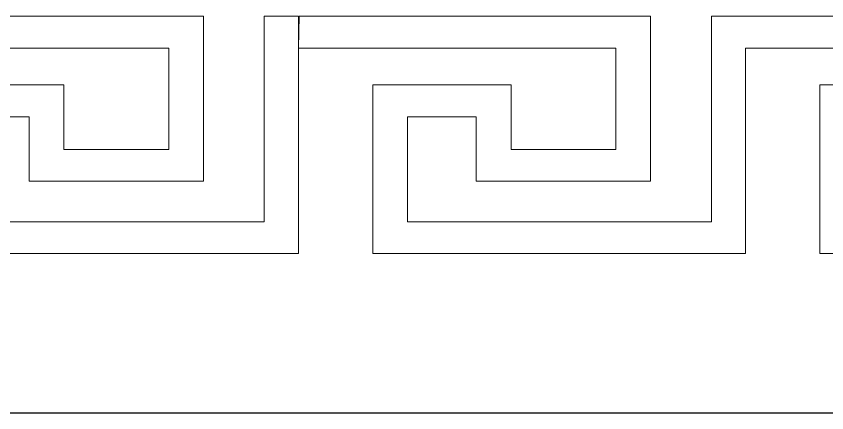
# Model space of a CAD drawing. Extents: x -66030 to 95157, y -13132 to 45879.
# Drawn here: x 18417 to 22793, y 16976 to 19117 of the extents above; entities that cross this region are included whole.
import ezdxf

# ---------------------------------------------------------------- set-up
doc = ezdxf.new("R2010")
doc.units = 0
doc.header["$LTSCALE"] = 100
doc.header["$MEASUREMENT"] = 0
doc.layers.get('0').update_dxf_attribs({"linetype": 'CONTINUOUS'})
doc.layers.add('3', color=11, linetype='CONTINUOUS')

msp = doc.modelspace()

# ---------------------------------------------------------------- linework, layer by layer
at = {"lineweight": 0}
for points in [[(17526, 19117.2), (19240.8, 19117.2), (19428.2, 19117.2), (19428.2, 18226.7), (18486.9, 18226.7), (18486.9, 18574.3), (18115.8, 18574.3)], [(17526, 19117.2), (19240.8, 19117.2), (19240.8, 19117.2), (19428.2, 19117.2), (19428.2, 19117.2), (19428.2, 19117.2), (19428.2, 18226.7), (18486.9, 18226.7), (18486.9, 18574.3), (18115.8, 18574.3)], [(18115.8, 18007.9), (18549.4, 18007.9), (19756.3, 18007.9), (19756.3, 19117.2), (19939.9, 19117.2), (19939.9, 18945.4), (19943.8, 19117.2), (21654.6, 19117.2), (21842.1, 19117.2), (21842.1, 18226.7), (20900.8, 18226.7), (20900.8, 18574.3), (20529.7, 18574.3), (20529.7, 18007.9), (20963.3, 18007.9), (22170.2, 18007.9), (22170.2, 19117.2), (22353.8, 19117.2), (24068.5, 19117.2)], [(18115.8, 18007.9), (18549.4, 18007.9), (18549.4, 18007.9), (19756.3, 18007.9), (19756.3, 19117.2), (19939.9, 19117.2), (19939.9, 18945.4), (19943.8, 19117.2), (21654.6, 19117.2), (21654.6, 19117.2), (21842.1, 19117.2), (21842.1, 19117.2), (21842.1, 19117.2), (21842.1, 18226.7), (20900.8, 18226.7), (20900.8, 18574.3), (20529.7, 18574.3), (20529.7, 18007.9), (20963.3, 18007.9), (20963.3, 18007.9), (22170.2, 18007.9), (22170.2, 19117.2), (22353.8, 19117.2), (24068.5, 19117.2)], [(17928.3, 18746.2), (18674.4, 18746.2), (18674.4, 18398.5), (19240.8, 18398.5), (19240.8, 18945.4), (17526, 18945.4)], [(17928.3, 18746.2), (18674.4, 18746.2), (18674.4, 18398.5), (19240.8, 18398.5), (19240.8, 18945.4), (17526, 18945.4)], [(24068.5, 18945.4), (22353.8, 18945.4), (22353.8, 17836.1), (20963.3, 17836.1), (20955.5, 17836.1), (20342.2, 17836.1), (20342.2, 18746.2), (21088.3, 18746.2), (21088.3, 18398.5), (21654.6, 18398.5), (21654.6, 18945.4), (19939.9, 18945.4), (19939.9, 17836.1), (18549.4, 17836.1), (18541.6, 17836.1), (17928.3, 17836.1)], [(24068.5, 18945.4), (22353.8, 18945.4), (22353.8, 17836.1), (20963.3, 17836.1), (20963.3, 17836.1), (20955.5, 17836.1), (20342.2, 17836.1), (20342.2, 18746.2), (21088.3, 18746.2), (21088.3, 18398.5), (21654.6, 18398.5), (21654.6, 18945.4), (19939.9, 18945.4), (19939.9, 17836.1), (18549.4, 17836.1), (18549.4, 17836.1), (18541.6, 17836.1), (17928.3, 17836.1)], [(23369.4, 17836.1), (22756.1, 17836.1), (22756.1, 18746.2), (23502.2, 18746.2)], [(23369.4, 17836.1), (22756.1, 17836.1), (22756.1, 18746.2), (23502.2, 18746.2)]]:
    msp.add_lwpolyline(points, dxfattribs=at)
at = {"layer": '3'}
msp.add_line((-66009.4, 16976.2), (95156.9, 16976.2), dxfattribs=at)

doc.saveas('drawing.dxf')
